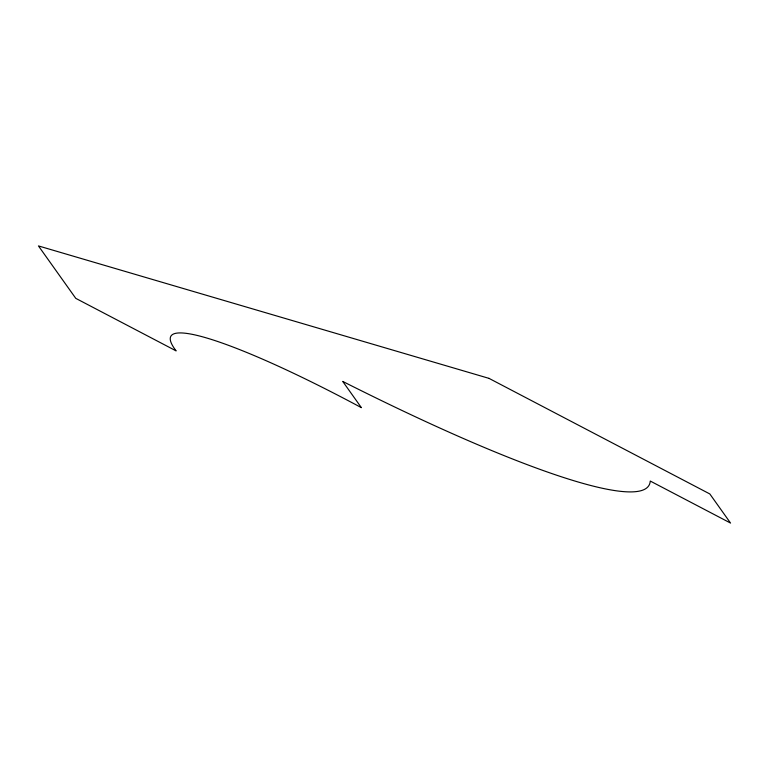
<?xml version="1.0" encoding="UTF-8"?>
<svg xmlns="http://www.w3.org/2000/svg" width="769" height="769" viewBox="0 0 769 769"><rect width="100%" height="100%" fill="white"/><g stroke="black" fill="none" stroke-linecap="round" stroke-linejoin="round"><path stroke-width="1.15" d="M488.997 378.367L38.45 245.926L75.766 298.353L176.139 350.895A252.568 33.403 29.8 0 1 361.392 407.657L342.743 381.434A505.867 66.903 29.8 0 0 650.247 481.038L730.55 523.074L709.825 493.948L488.997 378.367"/></g></svg>
